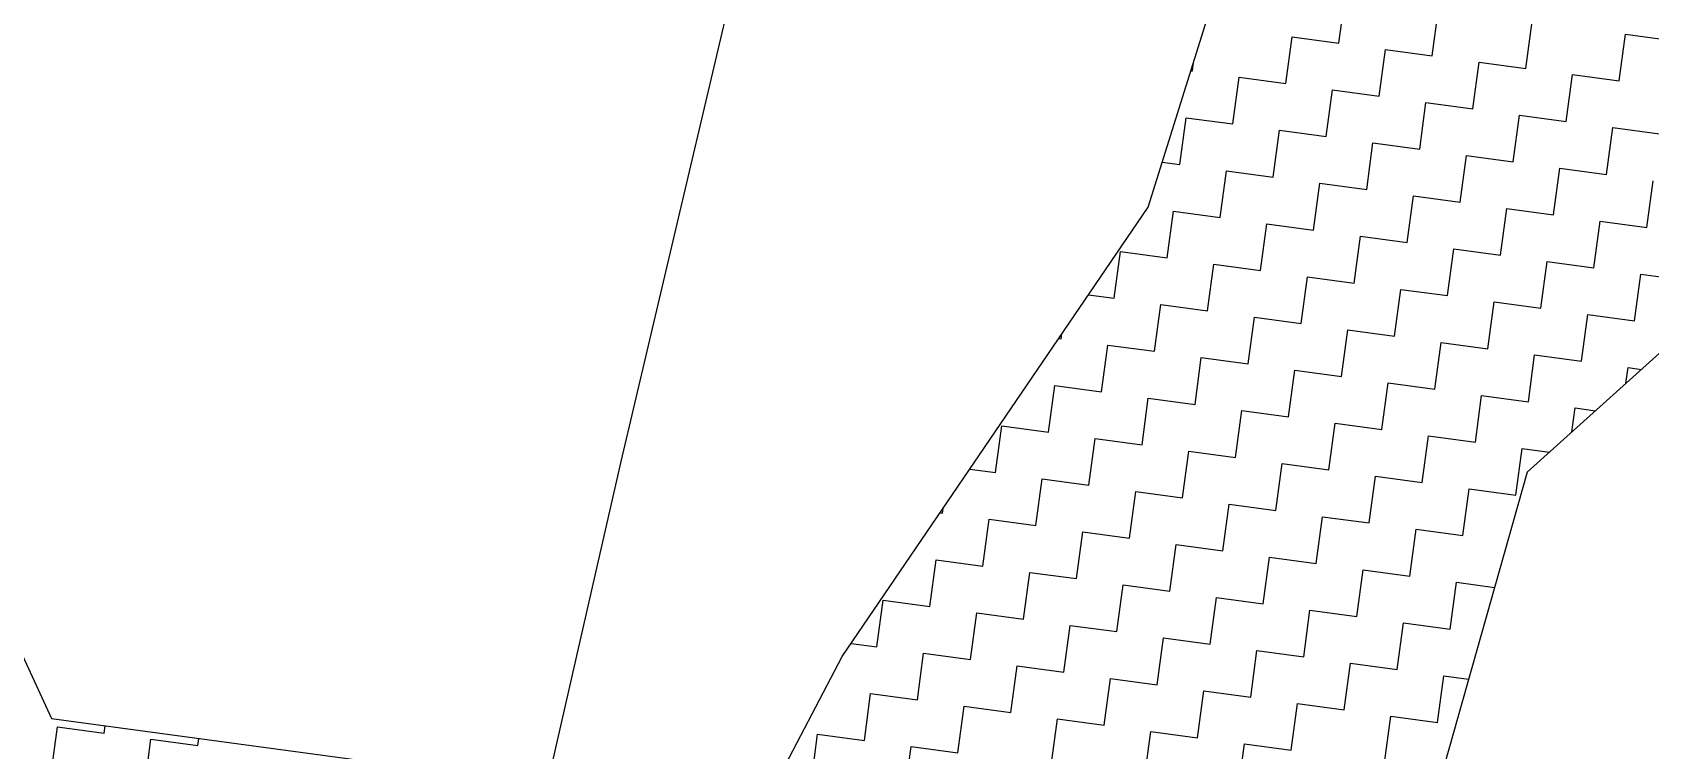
# Model space of a CAD drawing. Header units: metres. Extents: x 291974 to 293244, y 2020596 to 2023640.
# Drawn here: x 292442.3 to 292528.2, y 2021902.2 to 2021940.2 of the extents above; entities that cross this region are included whole.
import ezdxf

# ---------------------------------------------------------------- set-up
doc = ezdxf.new("R2010")
doc.units = ezdxf.units.M
doc.header["$MEASUREMENT"] = 0
doc.layers.add('POLY_HATCH', color=12, linetype='Continuous')
doc.layers.add('POLY_PARCEL', color=6, linetype='Continuous')

msp = doc.modelspace()

# ---------------------------------------------------------------- linework, layer by layer
at = {"layer": 'POLY_HATCH'}
for p, q in [((292501.508, 2021930.976), (292510.068, 2021958.274)), ((292485.283, 2021907.149), (292501.508, 2021930.976)), ((292537.344, 2021931.067), (292521.611, 2021916.929)), ((292521.611, 2021916.929), (292516.954, 2021900.485)), ((292438.948, 2021913.395), (292443.356, 2021903.858)), ((292480.903, 2021898.797), (292485.283, 2021907.149)), ((292443.356, 2021903.858), (292480.903, 2021898.797))]:
    msp.add_line(p, q, dxfattribs=at)
at = {"layer": 'POLY_HATCH', "linetype": 'Continuous'}
for p, q in [((292511.621, 2021939.671), (292511.955, 2021942.149)), ((292516.576, 2021939.003), (292516.91, 2021941.481)), ((292521.531, 2021938.335), (292521.865, 2021940.813)), ((292508.81, 2021937.528), (292509.143, 2021940.005)), ((292509.143, 2021940.005), (292511.621, 2021939.671)), ((292526.486, 2021937.667), (292526.82, 2021940.145)), ((292526.82, 2021940.145), (292529.298, 2021939.811)), ((292503.854, 2021938.195), (292503.916, 2021938.656)), ((292513.765, 2021936.86), (292514.099, 2021939.337)), ((292514.099, 2021939.337), (292516.576, 2021939.003)), ((292518.72, 2021936.192), (292519.054, 2021938.669)), ((292519.054, 2021938.669), (292521.531, 2021938.335)), ((292503.775, 2021938.206), (292503.854, 2021938.195)), ((292505.998, 2021935.384), (292506.332, 2021937.861)), ((292506.332, 2021937.861), (292508.81, 2021937.528)), ((292523.675, 2021935.524), (292524.009, 2021938.001)), ((292524.009, 2021938.001), (292526.486, 2021937.667)), ((292510.953, 2021934.716), (292511.287, 2021937.194)), ((292511.287, 2021937.194), (292513.765, 2021936.86)), ((292515.908, 2021934.048), (292516.242, 2021936.526)), ((292516.242, 2021936.526), (292518.72, 2021936.192)), ((292503.187, 2021933.24), (292503.52, 2021935.718)), ((292503.52, 2021935.718), (292505.998, 2021935.384)), ((292520.863, 2021933.38), (292521.197, 2021935.858)), ((292521.197, 2021935.858), (292523.675, 2021935.524)), ((292525.819, 2021932.712), (292526.153, 2021935.19)), ((292526.153, 2021935.19), (292528.63, 2021934.856)), ((292508.142, 2021932.572), (292508.476, 2021935.05)), ((292508.476, 2021935.05), (292510.953, 2021934.716)), ((292513.097, 2021931.904), (292513.431, 2021934.382)), ((292513.431, 2021934.382), (292515.908, 2021934.048)), ((292502.258, 2021933.365), (292503.187, 2021933.24)), ((292518.052, 2021931.237), (292518.386, 2021933.714)), ((292518.386, 2021933.714), (292520.863, 2021933.38)), ((292505.33, 2021930.429), (292505.664, 2021932.906)), ((292505.664, 2021932.906), (292508.142, 2021932.572)), ((292523.007, 2021930.569), (292523.341, 2021933.046)), ((292523.341, 2021933.046), (292525.819, 2021932.712)), ((292510.285, 2021929.761), (292510.619, 2021932.238)), ((292510.619, 2021932.238), (292513.097, 2021931.904)), ((292527.962, 2021929.901), (292528.296, 2021932.378)), ((292515.24, 2021929.093), (292515.574, 2021931.571)), ((292515.574, 2021931.571), (292518.052, 2021931.237)), ((292520.196, 2021928.425), (292520.529, 2021930.903)), ((292520.529, 2021930.903), (292523.007, 2021930.569)), ((292502.519, 2021928.285), (292502.853, 2021930.763)), ((292502.853, 2021930.763), (292505.33, 2021930.429)), ((292507.474, 2021927.617), (292507.808, 2021930.095)), ((292507.808, 2021930.095), (292510.285, 2021929.761)), ((292525.151, 2021927.757), (292525.485, 2021930.235)), ((292525.485, 2021930.235), (292527.962, 2021929.901)), ((292512.429, 2021926.949), (292512.763, 2021929.427)), ((292512.763, 2021929.427), (292515.24, 2021929.093)), ((292499.707, 2021926.141), (292500.041, 2021928.619)), ((292500.041, 2021928.619), (292502.519, 2021928.285)), ((292517.384, 2021926.281), (292517.718, 2021928.759)), ((292517.718, 2021928.759), (292520.196, 2021928.425)), ((292504.662, 2021925.474), (292504.996, 2021927.951)), ((292504.996, 2021927.951), (292507.474, 2021927.617)), ((292522.339, 2021925.614), (292522.673, 2021928.091)), ((292522.673, 2021928.091), (292525.151, 2021927.757)), ((292527.294, 2021924.946), (292527.628, 2021927.423)), ((292527.628, 2021927.423), (292530.106, 2021927.089)), ((292509.617, 2021924.806), (292509.951, 2021927.283)), ((292509.951, 2021927.283), (292512.429, 2021926.949)), ((292514.573, 2021924.138), (292514.906, 2021926.615)), ((292514.906, 2021926.615), (292517.384, 2021926.281)), ((292498.342, 2021926.326), (292499.707, 2021926.141)), ((292501.851, 2021923.33), (292502.185, 2021925.808)), ((292502.185, 2021925.808), (292504.662, 2021925.474)), ((292519.528, 2021923.47), (292519.862, 2021925.948)), ((292519.862, 2021925.948), (292522.339, 2021925.614)), ((292506.806, 2021922.662), (292507.14, 2021925.14)), ((292507.14, 2021925.14), (292509.617, 2021924.806)), ((292524.483, 2021922.802), (292524.817, 2021925.28)), ((292524.817, 2021925.28), (292527.294, 2021924.946)), ((292496.768, 2021924.015), (292496.896, 2021923.998)), ((292496.896, 2021923.998), (292496.93, 2021924.253)), ((292511.761, 2021921.994), (292512.095, 2021924.472)), ((292512.095, 2021924.472), (292514.573, 2021924.138)), ((292499.039, 2021921.186), (292499.373, 2021923.664)), ((292499.373, 2021923.664), (292501.851, 2021923.33)), ((292516.716, 2021921.326), (292517.05, 2021923.804)), ((292517.05, 2021923.804), (292519.528, 2021923.47)), ((292521.671, 2021920.658), (292522.005, 2021923.136)), ((292522.005, 2021923.136), (292524.483, 2021922.802)), ((292503.994, 2021920.518), (292504.328, 2021922.996)), ((292504.328, 2021922.996), (292506.806, 2021922.662)), ((292508.95, 2021919.851), (292509.283, 2021922.328)), ((292509.283, 2021922.328), (292511.761, 2021921.994)), ((292526.848, 2021921.635), (292526.96, 2021922.468)), ((292526.96, 2021922.468), (292527.669, 2021922.373)), ((292496.228, 2021919.043), (292496.562, 2021921.52)), ((292496.562, 2021921.52), (292499.039, 2021921.186)), ((292513.905, 2021919.183), (292514.239, 2021921.66)), ((292514.239, 2021921.66), (292516.716, 2021921.326)), ((292501.183, 2021918.375), (292501.517, 2021920.852)), ((292501.517, 2021920.852), (292503.994, 2021920.518)), ((292518.86, 2021918.515), (292519.194, 2021920.992)), ((292519.194, 2021920.992), (292521.671, 2021920.658)), ((292506.138, 2021917.707), (292506.472, 2021920.185)), ((292506.472, 2021920.185), (292508.95, 2021919.851)), ((292523.978, 2021919.056), (292524.149, 2021920.325)), ((292524.149, 2021920.325), (292525.228, 2021920.179)), ((292493.416, 2021916.899), (292493.75, 2021919.377)), ((292493.75, 2021919.377), (292496.228, 2021919.043)), ((292511.093, 2021917.039), (292511.427, 2021919.517)), ((292511.427, 2021919.517), (292513.905, 2021919.183)), ((292516.048, 2021916.371), (292516.382, 2021918.849)), ((292516.382, 2021918.849), (292518.86, 2021918.515)), ((292498.371, 2021916.231), (292498.705, 2021918.709)), ((292498.705, 2021918.709), (292501.183, 2021918.375)), ((292503.326, 2021915.563), (292503.66, 2021918.041)), ((292503.66, 2021918.041), (292506.138, 2021917.707)), ((292521.003, 2021915.703), (292521.337, 2021918.181)), ((292521.337, 2021918.181), (292522.786, 2021917.986)), ((292492.048, 2021917.084), (292493.416, 2021916.899)), ((292508.282, 2021914.895), (292508.616, 2021917.373)), ((292508.616, 2021917.373), (292511.093, 2021917.039)), ((292495.56, 2021914.088), (292495.894, 2021916.565)), ((292495.894, 2021916.565), (292498.371, 2021916.231)), ((292513.237, 2021914.228), (292513.571, 2021916.705)), ((292513.571, 2021916.705), (292516.048, 2021916.371)), ((292500.515, 2021913.42), (292500.849, 2021915.897)), ((292500.849, 2021915.897), (292503.326, 2021915.563)), ((292518.192, 2021913.56), (292518.526, 2021916.037)), ((292518.526, 2021916.037), (292521.003, 2021915.703)), ((292490.474, 2021914.773), (292490.605, 2021914.755)), ((292490.605, 2021914.755), (292490.64, 2021915.016)), ((292505.47, 2021912.752), (292505.804, 2021915.229)), ((292505.804, 2021915.229), (292508.282, 2021914.895)), ((292510.425, 2021912.084), (292510.759, 2021914.561)), ((292510.759, 2021914.561), (292513.237, 2021914.228)), ((292492.748, 2021911.944), (292493.082, 2021914.422)), ((292493.082, 2021914.422), (292495.56, 2021914.088)), ((292497.703, 2021911.276), (292498.037, 2021913.754)), ((292498.037, 2021913.754), (292500.515, 2021913.42)), ((292515.38, 2021911.416), (292515.714, 2021913.894)), ((292515.714, 2021913.894), (292518.192, 2021913.56)), ((292502.659, 2021910.608), (292502.993, 2021913.086)), ((292502.993, 2021913.086), (292505.47, 2021912.752)), ((292489.937, 2021909.8), (292490.271, 2021912.278)), ((292490.271, 2021912.278), (292492.748, 2021911.944)), ((292507.614, 2021909.94), (292507.948, 2021912.418)), ((292507.948, 2021912.418), (292510.425, 2021912.084)), ((292494.892, 2021909.132), (292495.226, 2021911.61)), ((292495.226, 2021911.61), (292497.703, 2021911.276)), ((292512.569, 2021909.272), (292512.903, 2021911.75)), ((292512.903, 2021911.75), (292515.38, 2021911.416)), ((292517.524, 2021908.605), (292517.858, 2021911.082)), ((292517.858, 2021911.082), (292519.878, 2021910.81)), ((292499.847, 2021908.465), (292500.181, 2021910.942)), ((292500.181, 2021910.942), (292502.659, 2021910.608)), ((292504.802, 2021907.797), (292505.136, 2021910.274)), ((292505.136, 2021910.274), (292507.614, 2021909.94)), ((292487.125, 2021907.657), (292487.459, 2021910.134)), ((292487.459, 2021910.134), (292489.937, 2021909.8)), ((292492.08, 2021906.989), (292492.414, 2021909.466)), ((292492.414, 2021909.466), (292494.892, 2021909.132)), ((292509.757, 2021907.129), (292510.091, 2021909.606)), ((292510.091, 2021909.606), (292512.569, 2021909.272)), ((292497.036, 2021906.321), (292497.37, 2021908.798)), ((292497.37, 2021908.798), (292499.847, 2021908.465)), ((292514.713, 2021906.461), (292515.046, 2021908.938)), ((292515.046, 2021908.938), (292517.524, 2021908.605)), ((292485.754, 2021907.842), (292487.125, 2021907.657)), ((292501.991, 2021905.653), (292502.325, 2021908.131)), ((292502.325, 2021908.131), (292504.802, 2021907.797)), ((292489.269, 2021904.845), (292489.603, 2021907.323)), ((292489.603, 2021907.323), (292492.08, 2021906.989)), ((292506.946, 2021904.985), (292507.28, 2021907.463)), ((292507.28, 2021907.463), (292509.757, 2021907.129)), ((292511.901, 2021904.317), (292512.235, 2021906.795)), ((292512.235, 2021906.795), (292514.713, 2021906.461)), ((292494.224, 2021904.177), (292494.558, 2021906.655)), ((292494.558, 2021906.655), (292497.036, 2021906.321)), ((292499.179, 2021903.509), (292499.513, 2021905.987)), ((292499.513, 2021905.987), (292501.991, 2021905.653)), ((292516.856, 2021903.649), (292517.19, 2021906.127)), ((292517.19, 2021906.127), (292518.502, 2021905.95)), ((292486.457, 2021902.702), (292486.791, 2021905.179)), ((292486.791, 2021905.179), (292489.269, 2021904.845)), ((292504.134, 2021902.842), (292504.468, 2021905.319)), ((292504.468, 2021905.319), (292506.946, 2021904.985)), ((292491.413, 2021902.034), (292491.747, 2021904.511)), ((292491.747, 2021904.511), (292494.224, 2021904.177)), ((292509.089, 2021902.174), (292509.423, 2021904.651)), ((292509.423, 2021904.651), (292511.901, 2021904.317)), ((292443.337, 2021900.946), (292443.671, 2021903.423)), ((292443.671, 2021903.423), (292446.148, 2021903.089)), ((292446.148, 2021903.089), (292446.2, 2021903.475)), ((292496.368, 2021901.366), (292496.702, 2021903.843)), ((292496.702, 2021903.843), (292499.179, 2021903.509)), ((292514.045, 2021901.506), (292514.379, 2021903.983)), ((292514.379, 2021903.983), (292516.856, 2021903.649)), ((292448.292, 2021900.278), (292448.626, 2021902.756)), ((292448.626, 2021902.756), (292451.104, 2021902.422)), ((292451.104, 2021902.422), (292451.156, 2021902.807)), ((292483.646, 2021900.558), (292483.98, 2021903.035)), ((292483.98, 2021903.035), (292486.457, 2021902.702)), ((292501.323, 2021900.698), (292501.657, 2021903.175)), ((292501.657, 2021903.175), (292504.134, 2021902.842)), ((292506.278, 2021900.03), (292506.612, 2021902.508)), ((292506.612, 2021902.508), (292509.089, 2021902.174)), ((292488.601, 2021899.89), (292488.935, 2021902.368)), ((292488.935, 2021902.368), (292491.413, 2021902.034))]:
    msp.add_line(p, q, dxfattribs=at)
at = {"layer": 'POLY_PARCEL'}
for p, q in [((292498.036, 2022021.369), (292473.548, 2021917.496)), ((292473.548, 2021917.496), (292446.239, 2021798.13))]:
    msp.add_line(p, q, dxfattribs=at)

doc.saveas('drawing.dxf')
